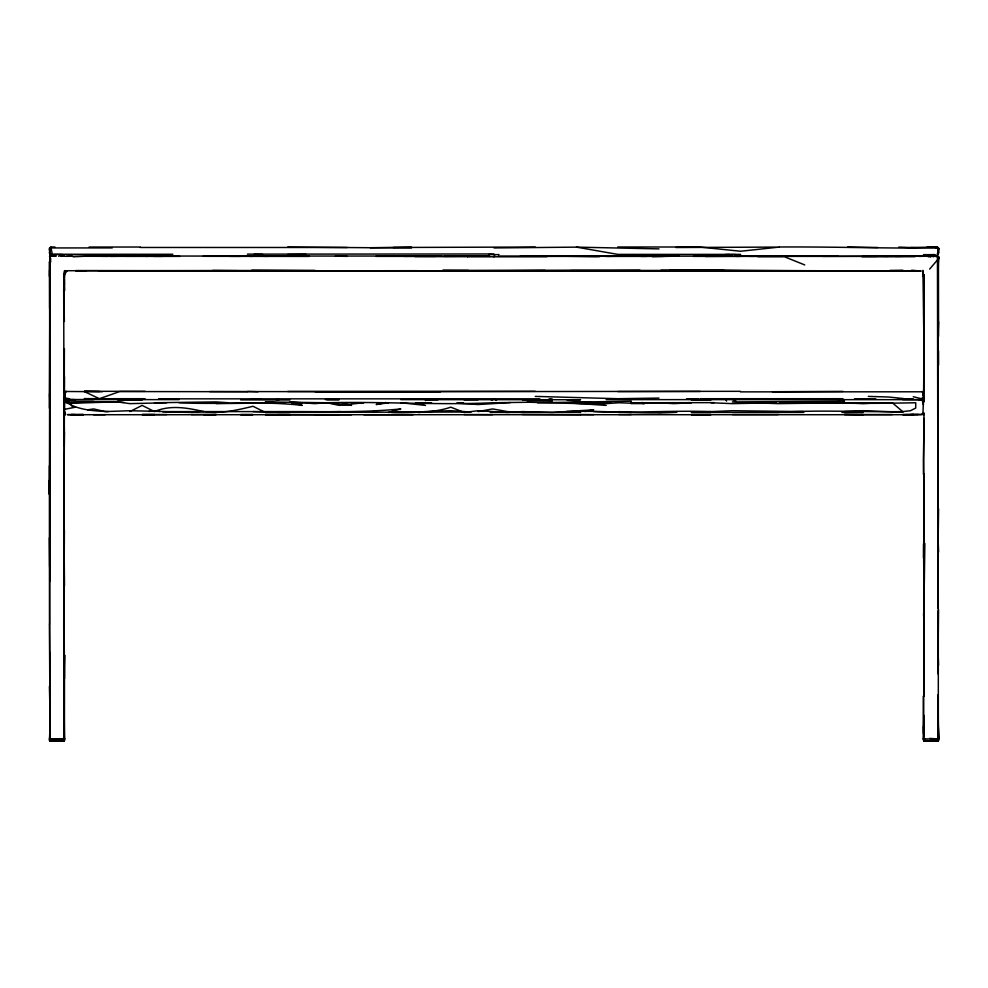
<?xml version="1.0" encoding="UTF-8"?>
<svg xmlns="http://www.w3.org/2000/svg" width="988" height="988" viewBox="0 0 988 988"><rect width="100%" height="100%" fill="white"/><g stroke="black" fill="none" stroke-linecap="round" stroke-linejoin="round"><path stroke-width="1.48" d="M49.4 465.731L49.857 729.305M63.887 298.586L63.899 274.602L65.319 272.552M63.899 613.573L64.393 530.013M64.492 655.019L64.442 738.987L63.701 741L64.492 655.019L63.701 695.824M64.479 432.46L63.738 500.36M63.985 721.24L64.393 740.58L50.388 741.012M65.467 413.737L64.516 411.934L65.467 414.639L64.516 413.268L64.516 400.832M923.484 733.788L923.496 695.873L923.496 738.999L924.15 740.988L927.843 740.592M923.891 695.848L924.274 473.981M924.274 543.758L924.076 488.035M884.717 256.312L937.451 256.04L937.983 566.754M938.106 706.025L938.551 738.987L938.106 716.177M938.464 740.58L937.896 738.888L938.563 738.975L938.267 740.852L924.484 741L924.842 738.999L923.484 738.888L923.644 740.691L938.464 740.58L938.168 720.697L938.563 738.975L923.484 738.888L924.274 740.691L937.896 740.988L938.168 694.527M49.449 624.033L50.079 740.988L64.245 740.753M64.171 446.304L64.492 376.712M63.701 627.479L63.825 599.605M923.496 557.911L924.076 515.934M49.869 258.066L49.425 494.531L49.4 480.119M50.005 701.653L50.203 676.904M63.825 557.751L63.985 529.901M938.106 279.789L938.094 608.287M938.526 609.645L938.118 651.03M49.4 408.18L49.882 289.645M50.005 566.754L49.906 581.08L49.993 285.507L49.795 308.577M50.203 652.5L50.005 676.866L49.808 665.344M314.999 270.428L64.578 270.724L63.701 290.324L63.899 376.428M63.899 418.282L63.924 414.108M924.076 557.775L923.891 585.723L923.545 543.968M923.533 400.041L923.558 397.015M923.607 392.483L923.99 348.591L922.94 270.354M923.644 740.691L923.99 715.361M49.61 270.403L49.61 308.355M50.005 523.665L49.536 262.462L50.388 261.215L49.622 256.238L53.723 256.102M49.795 285.273L49.906 277.048M64.022 401.301L64.059 398.213M64.134 392.063L64.331 348.776L64.257 418.455M64.319 413.824L63.899 667.505M923.99 418.332L923.496 460.346L924.274 515.847M923.792 667.542L924.274 627.479L923.545 613.659M49.906 726.822L49.561 740.691L64.393 740.58L64.492 738.703L64.393 740.58M63.726 598.185L63.899 585.674L64.479 678.719M938.575 252.693L937.118 254.385L938.538 252.977L938.6 248.544L937.797 247.469L938.563 248.112L938.02 252.632M938.118 542.77L938.575 508.894M63.825 515.897L64.257 488.158M924.089 501.978L924.15 695.836M923.496 474.277L923.99 412.873M938.094 347.64L938.106 293.041M64.553 271.786L64.479 290.83L63.899 274.602M938.106 275.603L938.514 256.695L936.809 256.053M64.578 270.724L63.701 290.324L64.381 321.508M49.882 496.902L49.882 525.801M938.341 738.987L938.118 278.591M938.18 308.577L938.131 281.765M938.081 336.735L938.575 321.841M937.896 740.988L938.267 714.633M49.906 296.141L49.548 624.07M938.094 268.044L938.514 256.695L938.069 263.623M924.854 543.511L924.274 585.625M49.561 740.691L49.882 728.329M49.4 276.356L49.536 262.462M938.118 673.964L938.094 611.313M50.413 262.759L50.66 258.214M938.02 252.94L938.427 248C885.359 248.507 832.328 246.642 779.236 247M64.516 395.941L64.875 391.878L66.418 391.384M938.081 253.434L937.834 254.138L938.6 248.544L937.056 247.049L935.71 247.84M921.681 398.769L923.508 397.831L922.693 391.619M938.341 740.778L938.563 738.975L929.659 738.407M938.007 258.881L938.427 256.547L938.563 336.241M49.412 262.252L50.092 258.535M933.388 256.843L933.796 254.657L923.484 254.657M50.042 247.568L49.4 250.248L50.944 247.049M102.283 391.742L65.826 391.483L65.406 392.891L65.393 391.557M49.425 738.987L64.492 738.925L49.412 738.999L50.709 741M937.785 261.017L938.575 258.498L938.118 256.114M920.94 270.934L417.331 270.774M923.508 400.609L924.089 399.671M922.878 414.713L923.459 401.079L923.286 399.782L922.36 399.671L606.212 399.621M493.852 256.843L494.889 254.682L498.965 254.546M938.057 253.965L938.464 253.249M74.075 399.621L65.467 399.634L64.516 401.066C77.015 410.156 93.329 410.897 108.272 411.588M679.003 256.151L520.429 256.016L596.703 256.386M67.036 270.934L64.171 274.8L64.43 284.717M929.659 269.094L937.896 259.424M64.356 393.15L65.813 391.458M50.437 256.09L53.389 256.188M491.444 400.375L493.975 398.88L496.507 400.375M937.983 523.665L937.896 266.389M129.836 411.588L142.149 405.401L154.474 411.588C170.356 404.685 187.51 407.859 203.738 411.588C220.41 414.12 236.885 410.106 253.014 406.29L265.327 412.428L471.103 412.008L450.775 410.712L425.458 411.588A273.762 273.762 0 0 1 391.581 412.539M75.508 399.634L65.467 399.695L64.516 401.079L64.591 400.041L65.467 399.992M58.601 256.263L62.442 254.546L53.624 254.546L56.094 256.077M923.459 413.268L920.816 414.355L902.699 414.602L918.272 414.478M923.706 721.252L923.484 738.888M938.168 624.144L938.069 665.369M923.508 397.831L920.865 398.584L913.245 396.719M385.765 402.499L376.193 404.524L388.506 402.758M584.958 411.551L593.64 409.822L552.341 412.428L522.504 411.588L507.474 412.428L478.106 410.712L464.101 412.428L450.775 407.167C431.731 413.762 411.354 411.91 391.581 411.588M918.939 400.226L923.286 399.782L923.459 401.066L922.36 399.671M64.516 409.353L75.508 407.167M478.106 411.588L492.629 408.933L507.474 411.588L522.504 412.428M87.574 409.822L93.601 408.933L105.197 411.588L129.836 410.712L166.787 411.588L302.279 411.588C335.117 411.712 368.141 412.194 400.819 408.933L388.506 412.428L400.819 411.588M148.99 411.465L154.474 410.712L159.945 411.465M778.013 412.428C819.558 409.699 861.104 412.243 902.699 411.588L910.479 410.712L915.728 408.056L915.728 402.758C884.964 403.376 854.274 403.672 823.535 402.758L844.493 401.19L732.343 401.918L778.013 403.635L844.493 402.758M924.274 740.691L923.891 738.95M928.152 256.806L934.166 256.151L862.82 256.016M61.219 256.25L147.694 256.374M910.479 414.639L913.443 414.417M65.998 402.721C85.042 403.66 104.469 401.412 123.673 402.338M179.1 402.758C220.163 404.796 261.351 400.646 302.279 405.401L289.966 401.918L314.604 403.635L326.917 402.758C382.294 401.387 437.511 405.302 492.629 402.758M203.738 411.588L191.425 412.428L162.674 411.848M610.633 402.61L580.611 403.635L527.012 402.178M537.521 402.758L631.258 401.19L631.258 403.635L658.465 402.758L673.952 403.635L691.304 402.758L688.401 402.622M510.487 402.585L478.106 404.524L456.851 403.153M879.184 402.758L863.277 403.635L845.938 402.82M145.915 256.374L162.365 256.386M676.842 412.28L673.952 412.428C638.199 414.207 602.421 410.218 566.779 411.588L580.611 412.428L490.233 412.428M250.088 256.423L253.101 256.287M803.8 412.428L691.304 412.428L732.343 410.712L803.491 411.588M85.03 256.225L73.1 256.806M631.258 402.758L714.015 402.635M66.418 256.374L72.322 256.151M93.601 401.918L70.444 402.758L66.962 402.128M216.051 403.635L285.347 402.758M932.746 256.164L937.847 256.608M315.246 391.767L740.407 391.322M910.788 247.494L937.18 247.086L933.092 247M552.341 401.918L492.283 402.758M735.541 254.546L725.106 254.657L729.342 254.546M772.245 391.73L842.974 391.384M749.336 256.374L837.75 256.028M658.465 412.428L676.372 411.971M54.92 247L50.82 247.086L52.315 254.262L172.814 254.274M166.787 402.758L129.836 403.635L117.51 401.918L65.467 401.918M375.922 256.374L435.3 256.386M652.315 256.695L679.028 256.102M640.73 256.386L663.331 256.374M693.551 256.386L724.957 256.287M393.162 247.482L535.261 247.025M822.683 256.386L924.113 256.028M919.124 256.386L923.681 256.312M110.78 256.386L125.353 256.151M675.817 247.506L779.236 247.086L740.63 251.248L700.27 247.086M287.743 247.025L370.253 247.729L411.502 247.086M639.977 270.218L442.896 270.996M889.743 270.428L902.909 270.218M659.008 398.078L617.759 398.707L535.261 396.398M289.546 270.774L98.627 271.107L238.54 271.107M254.818 398.843L251.458 398.88L261.153 398.843M895.19 256.398L902.847 256.312M494 247.939L576.51 247.136L659.008 248.89M55.773 256.028L50.129 256.077L50.4 261.919M153.758 256.374L179.779 256.386M309.133 256.411L203.405 256.312M787.448 256.386L877.196 256.386M700.27 391.458L617.759 391.557M216.051 414.355L191.425 414.552M75.915 270.86L86.289 270.774M256.016 256.04L203.256 256.151L253.175 256.139L229.821 256.312L240.43 256.386M404.203 256.386L414.738 256.312M444.192 256.386L489.468 256.04M903.044 256.151L915.79 256.065M902.699 399.621L921.755 399.671M287.743 254.521L306.082 254.41M489.579 256.016L261.919 256.065L308.886 256.016M811.148 256.151L705.197 256.51M861.944 256.806L914.987 256.695M417.319 270.687L161.884 271.045M117.51 399.868L142.149 399.992M240.689 399.868L289.966 399.992M437.943 399.794L425.458 399.868L425.458 400.609M522.504 399.868L552.341 399.745M154.474 414.478L142.149 414.552L166.787 414.552M140.395 247.025L89.118 247.049M125.538 256.312L176.827 256.151M467.608 256.806L546.747 256.806M605.508 256.386L646.584 256.386M340.724 271.107L417.331 270.86M545.129 270.428L366.264 271.07L251.705 270.218M740.407 391.878L922.236 391.791M464.101 399.794L478.106 399.745M566.779 399.794L580.611 399.745L400.819 399.621M240.689 414.639L253.014 414.602L240.689 414.552M289.966 414.552L265.327 414.602A306.959 0.914 0 0 0 314.604 414.713A306.959 0.914 0 0 1 351.555 414.725M892.3 414.552L844.493 414.552M229.599 256.065L253.064 256.016M282.556 256.151L308.948 256.102M414.676 256.065L441.105 256.028M903.217 256.04L915.864 256.028M209.703 391.557L440.525 391.742M535.261 391.322L287.743 391.458M65.467 399.695L93.601 399.621M700.27 398.707L842.974 398.707M83.461 414.602L67.604 414.639L83.461 414.602L75.508 414.713M691.304 414.639L710.952 414.552M778.013 414.552L732.343 414.552M617.759 247L700.27 247M140.395 247.469L347.331 247.482M494 253.965L247.371 254.138M253.101 256.065L84.758 256.04L107.457 256.374M498.397 256.016L573.312 256.04M811.247 256.065L837.639 256.102L734.85 256.09L782.941 256.398M935.117 256.016L935.858 256.016L932.549 256.016L936.995 256.04M731.935 256.065L546.809 256.411M414.812 256.608L467.596 256.695M599.543 256.695L546.87 256.04M757.87 256.695L784.262 256.695L804.751 264.932M724.118 270.428L442.846 270.428M161.773 270.774L75.817 270.589M187.448 271.095L98.479 270.786L116.164 271.107M871.824 271.107L919.433 271.095M145.063 391.322L84.326 391.322L99.38 391.458M158.599 398.843L539.843 398.843M549.007 398.843L552.057 398.843M686.512 398.843L698.738 398.843M812.877 398.843L829.821 398.843M854.472 398.843L875.825 398.843M898.277 398.843L913.245 398.843M326.917 399.634L339.23 399.621L325.373 399.621M66.282 399.621L179.1 399.621M276.109 399.634L279.184 399.621M154.474 402.758L216.051 401.918L228.376 402.758M291.497 402.758L302.279 402.758M417.763 402.758L431.534 402.758M457.358 402.758L463.434 402.758M776.469 402.758L732.343 403.635L710.952 402.758M779.557 402.758L892.3 402.758L902.699 411.588M340.774 411.588C311.516 411.971 282.235 412.589 253.014 411.588M373.106 411.588L376.193 411.588M593.64 411.588C632.789 413.194 671.84 410.353 710.952 411.588M841.875 412.428L863.277 412.428L844.493 411.588L863.277 410.712L903.032 412.218M93.601 414.725L105.197 414.713M314.604 414.713L339.23 414.713M70.444 414.713L921.755 414.713M142.149 414.713L154.474 414.713M862.746 256.065L888.002 256.349M652.623 256.065L599.728 256.102L610.51 256.374M673.026 270.317L917.321 271.107M247.605 391.705L119.709 391.557L99.38 398.707L84.326 398.609M580.611 414.725L522.504 414.478M203.738 414.713L216.051 414.725M64.479 738.987L63.825 687.957M570.681 270.589L698.343 271.107M691.304 414.552L710.952 414.602M464.101 414.552L492.629 414.639M277.64 414.602L289.966 414.639M370.253 247.729L411.502 247.939M112.249 247.914L49.573 247.939L49.659 253.496L50.166 254.138L49.573 247.939L50.19 253.731L52.315 254.262M920.878 271.095L670.049 270.206M800.539 271.07L661.021 270.218M442.834 270.317L468.423 270.428M537.521 399.794L552.341 399.868M145.063 398.707L99.38 398.707L84.326 391.557M618.649 414.478L631.258 414.552M580.611 414.552L593.64 414.639M740.63 254.385L617.759 254.385L576.51 247.136M735.467 256.361L739.975 256.386M844.493 414.355L863.277 414.639M927.152 247.025L937.167 247.136M212.716 270.428L238.404 270.687M847.605 247.025L877.776 247.506M923.496 738.975L924.842 738.999L923.496 738.975L924.484 741M61.071 256.324L64.134 256.09M335.414 256.151L347.245 256.386M262.067 256.275L268.02 256.386M71.21 414.466L75.508 414.552M488.727 254.546L494.889 254.682M932.647 254.62L935.278 254.682M247.605 391.458L258.016 391.754M868.341 396.398L888.694 397.015L903.761 398.596M920.816 399.695L923.286 399.782L918.988 399.621M341.971 402.696L351.555 405.401L326.917 402.758L265.327 401.918L277.64 402.758M898.895 247.086L916.271 247.79M641.471 402.573L644.386 402.758M593.64 402.758L580.611 401.918L566.779 402.758L606.212 405.401L593.64 402.758L606.212 403.635L618.649 402.758L644.386 403.635L637.087 402.684M618.649 411.588L631.258 412.428M425.458 402.758L431.003 403.153M65.097 398.46L64.875 391.878L64.566 397.831L69.592 398.831M911.665 270.23L920.297 270.996M400.819 402.758L425.458 405.401L415.874 402.696M326.917 402.758L339.23 405.401L363.868 402.758A182.57 182.57 0 0 1 351.555 402.758M52.302 254.496L49.956 253.965L49.412 252.397M63.504 256.04L64.418 256.374M923.002 391.705L923.743 397.015L922.286 391.458M731.404 398.917L734.64 400.572M924.089 414.676L923.508 413.737M65.467 398.312L64.467 397.571L65.813 398.707M928.436 254.608L930.486 256.843M64.516 413.268L65.467 414.355M50.289 253.632L50.894 254.385L49.548 253.249L50.166 254.138M70.444 403.635L72.618 407.044M938.427 248L937.056 247.049L938.39 247.84L938.538 252.977M726.563 401.128L725.513 398.843L734.702 398.843L735.727 401.128M937.451 256.04L938.575 258.498M64.516 411.934L65.467 414.701M922.36 400.609L923.459 404.994M65.467 400.609L65.801 401.918M64.171 399.819L64.492 401.19M49.622 256.238L50.203 261.017M923.175 271.255L923.545 277.122M938.131 653.858L938.563 665.257M938.118 539.386L938.575 552.07M923.484 726.464L923.792 735.838M49.548 393.953L49.882 405.722M49.4 686.351L49.906 707.21M924.039 393.471L924.089 274.602L923.99 401.894M924.126 398.065L924.175 401.14M63.726 274.405L63.899 309.022M49.709 566.618L49.894 578.573M937.983 708.198L938.069 714.645M64.109 413.243L64.393 432.435M63.899 687.957L64.183 709.1M63.738 504.843L64.492 585.798M938.106 369.845L938.18 379.837M49.4 537.682L49.622 566.569M938.526 350.691L938.575 365.004M63.985 348.591L63.985 392.322M63.985 398.349L63.985 401.363M425.458 411.588A146.533 146.533 0 0 1 418.628 412.589M413.145 414.713A306.959 0.914 0 0 1 363.868 414.713M253.953 254.546L262.857 254.608L253.953 254.546M52.87 256.016L52.117 256.016L53.685 256.016L52.87 256.016M710.952 399.695L691.304 399.745L710.952 399.695M937.081 256.374L934.389 256.028L937.081 256.361"/></g></svg>
